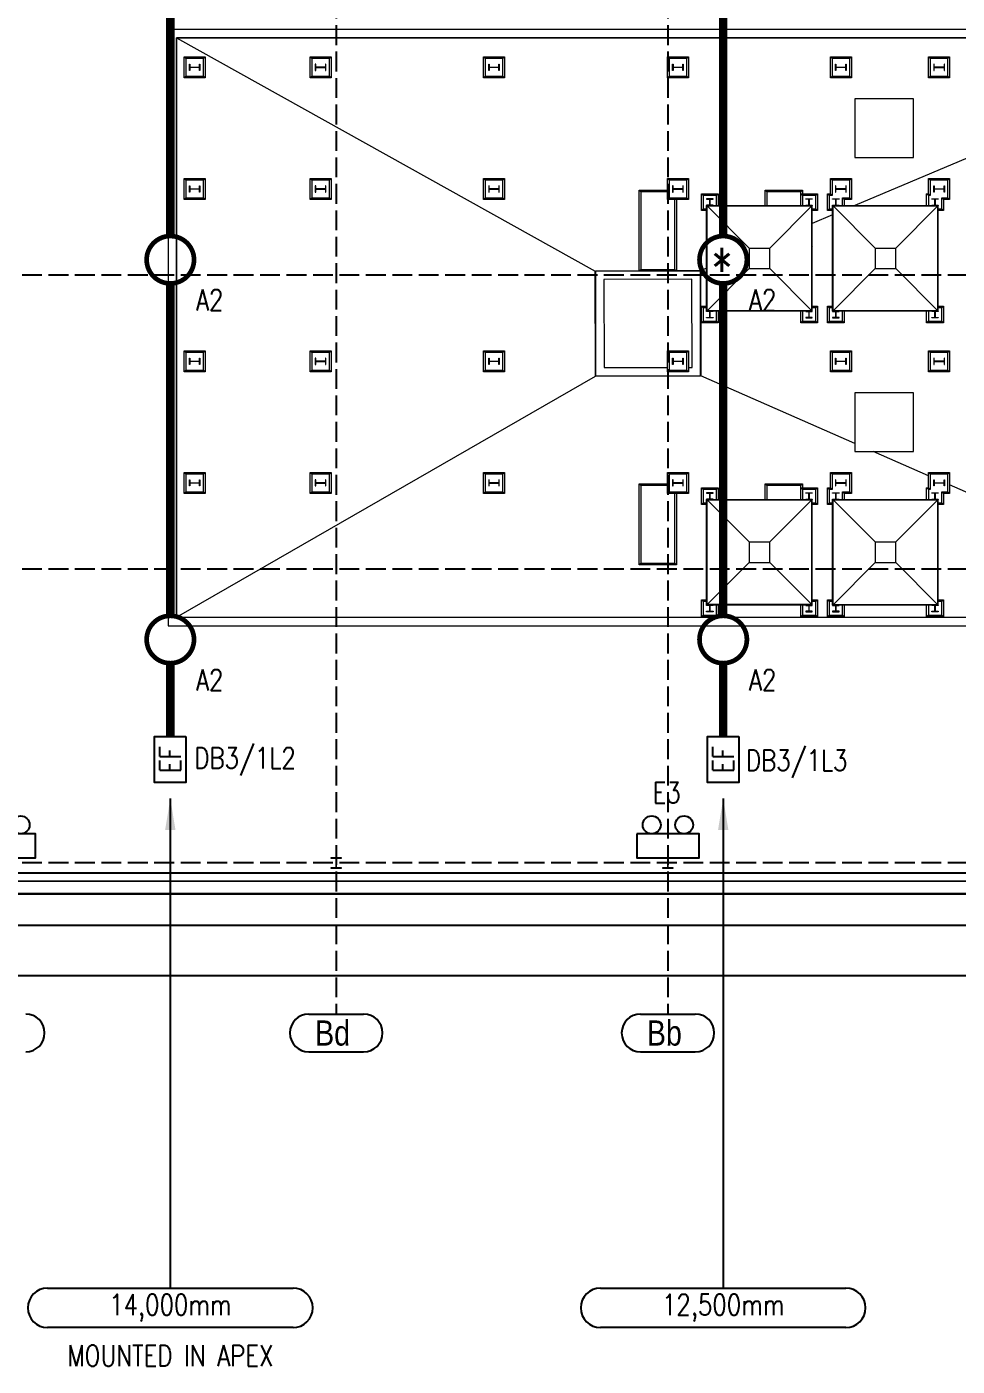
# Model space of a CAD drawing. Header units: millimetres. Extents: x 91119 to 433967, y 16708 to 144224.
# Drawn here: x 354484 to 376641, y 16708 to 48609 of the extents above; entities that cross this region are included whole.
import ezdxf
from ezdxf.enums import TextEntityAlignment as Align

# ---------------------------------------------------------------- set-up
doc = ezdxf.new("R2010")
doc.units = ezdxf.units.MM
doc.header["$LTSCALE"] = 100
for name, pattern in [('121217 IES and EMR$0$XKITLINE00', [0]), ('121217 IES and EMR$0$XKITLINE03', [6.299213, 4.724409, -1.574803]), ('DASHED', [19.05, 12.7, -6.35])]:
    doc.linetypes.add(name, pattern=pattern)
for name, color, linetype in [('121217 IES and EMR$0$grid', 8, 'Continuous'), ('121217 IES and EMR$0$layout', 8, 'Continuous'), ('121217 IES and EMR$0$Xref', 8, 'Continuous'), ('Lighting', 5, 'Continuous')]:
    doc.layers.add(name, color=color, linetype=linetype)
doc.styles.add('121217 IES and EMR$0$CENTURY_GOTHIC', font='GOTHIC.TTF')
doc.styles.add('ROMANS', font='romans.shx', dxfattribs={"width": 0.8, "height": 2.5})
doc.styles.get("Standard").update_dxf_attribs({"font": '', "width": 0.9, "height": 2.5})
doc.styles.get('Standard').set_extended_font_data('@Arial Unicode MS')
doc.dimstyles.new('1-100', dxfattribs={"dimtxt": 250, "dimasz": 250, "dimexe": 10, "dimexo": 10, "dimgap": 10, "dimtad": 0, "dimtih": 1, "dimtoh": 1, "dimzin": 0, "dimdsep": 46, "dimtxsty": 'Standard', "dimcen": 0.09, "dimclrd": 256, "dimclre": 256, "dimclrt": 256, "dimadec": 0, "dimazin": 0, "dimtfac": 1, "dimtofl": 0, "dimtmove": 0, "dimatfit": 3, "dimfxl": 0, "dimtolj": 1, "dimtzin": 0, "dimarcsym": 0})

msp = doc.modelspace()

# ---------------------------------------------------------------- linework, layer by layer
for points in [[(354980, 18568), (360824, 18568)], [(368147, 18568), (373990, 18568)], [(360824, 17628), (354980, 17628)], [(373990, 17628), (368147, 17628)]]:
    msp.add_lwpolyline(points)
for centre, start, end in [((354980, 18098), 90, 270), ((360824, 18098), 270, 90), ((368147, 18098), 90, 270), ((373990, 18098), 270, 90)]:
    msp.add_arc(centre, 470, start, end)
at = {"layer": '121217 IES and EMR$0$grid', "linetype": '121217 IES and EMR$0$XKITLINE03'}
for p, q in [((361852, 138095), (361852, 25094)), ((369752, 138095), (369752, 25094)), ((432324, 42694), (255652, 42694)), ((432324, 35694), (255652, 35694)), ((432324, 28694), (255652, 28694))]:
    msp.add_line(p, q, dxfattribs=at)
at = {"layer": '121217 IES and EMR$0$grid', "linetype": '121217 IES and EMR$0$XKITLINE00'}
for p, q in [((361199, 25094), (362506, 25094)), ((369100, 25094), (370405, 25094)), ((361199, 24194), (362506, 24194)), ((369100, 24194), (370405, 24194))]:
    msp.add_line(p, q, dxfattribs=at)
for centre, start, end in [((354458, 24644), 270, 90), ((361199, 24644), 90, 270), ((362506, 24644), 270, 90), ((369100, 24644), 90, 270), ((370405, 24644), 270, 90)]:
    msp.add_arc(centre, 450, start, end, dxfattribs=at)
at = {"layer": '121217 IES and EMR$0$layout', "transparency": 33554687}
for p, q in [((339801, 28457), (384841, 28457)), ((428020, 27956), (258196, 27956)), ((339801, 27956), (384841, 27956)), ((428770, 27206), (257446, 27206)), ((384658, 27206), (339942, 27206)), ((429970, 26006), (256246, 26006))]:
    msp.add_line(p, q, dxfattribs=at)
at = {"layer": '121217 IES and EMR$0$layout', "linetype": 'Continuous', "lineweight": 5, "transparency": 33554687}
msp.add_line((339801, 28272), (384841, 28272), dxfattribs=at)
at = {"layer": '121217 IES and EMR$0$layout'}
msp.add_line((428020, 27956), (258197, 27956), dxfattribs=at)
at = {"layer": '121217 IES and EMR$0$Xref', "linetype": 'Continuous', "lineweight": 20}
for p, q in [((357852, 48544), (357852, 34344)), ((383652, 48544), (357852, 48544)), ((383652, 48344), (358052, 48344)), ((358052, 48344), (358052, 34544)), ((358053, 48344), (368023, 42792)), ((358053, 48344), (383652, 48344)), ((358053, 34544), (358053, 48344)), ((358231, 47392), (358231, 47892)), ((358231, 47892), (358731, 47892)), ((358271, 47852), (358231, 47892)), ((358691, 47852), (358271, 47852)), ((358271, 47852), (358271, 47432)), ((358691, 47852), (358731, 47892)), ((358691, 47432), (358691, 47852)), ((358731, 47892), (358731, 47392)), ((361231, 47892), (361731, 47892)), ((361231, 47392), (361231, 47892)), ((361231, 47892), (361271, 47852)), ((361271, 47852), (361271, 47432)), ((361691, 47852), (361271, 47852)), ((361691, 47852), (361731, 47892)), ((361691, 47432), (361691, 47852)), ((361731, 47892), (361731, 47392)), ((365361, 47892), (365861, 47892)), ((365361, 47392), (365361, 47892)), ((365361, 47892), (365401, 47852)), ((365401, 47852), (365401, 47432)), ((365821, 47852), (365401, 47852)), ((365821, 47852), (365861, 47892)), ((365821, 47432), (365821, 47852)), ((365861, 47892), (365861, 47392)), ((369741, 47892), (370241, 47892)), ((369741, 47392), (369741, 47892)), ((369741, 47892), (369781, 47852)), ((369781, 47852), (369781, 47432)), ((370201, 47852), (369781, 47852)), ((370201, 47852), (370241, 47892)), ((370201, 47432), (370201, 47852)), ((370241, 47892), (370241, 47392)), ((373621, 47392), (373621, 47892)), ((373621, 47892), (374121, 47892)), ((373661, 47852), (373621, 47892)), ((374081, 47852), (373661, 47852)), ((373661, 47852), (373661, 47432)), ((374081, 47852), (374121, 47892)), ((374081, 47432), (374081, 47852)), ((374121, 47892), (374121, 47392)), ((375960, 47892), (376460, 47892)), ((375960, 47392), (375960, 47892)), ((375960, 47892), (376000, 47852)), ((376000, 47852), (376000, 47432)), ((376420, 47852), (376000, 47852)), ((376420, 47852), (376460, 47892)), ((376420, 47432), (376420, 47852)), ((376460, 47892), (376460, 47392)), ((358355, 47715), (358364, 47715)), ((358355, 47569), (358355, 47715)), ((358364, 47569), (358355, 47569)), ((358364, 47715), (358364, 47652)), ((358364, 47631), (358364, 47569)), ((358372, 47645), (358591, 47645)), ((358591, 47639), (358372, 47639)), ((358598, 47715), (358607, 47715)), ((358598, 47652), (358598, 47715)), ((358598, 47569), (358598, 47631)), ((358607, 47569), (358598, 47569)), ((358607, 47715), (358607, 47569)), ((361355, 47715), (361355, 47569)), ((361364, 47715), (361355, 47715)), ((361355, 47569), (361364, 47569)), ((361364, 47652), (361364, 47715)), ((361364, 47569), (361364, 47631)), ((361591, 47645), (361372, 47645)), ((361372, 47639), (361591, 47639)), ((361598, 47715), (361598, 47652)), ((361607, 47715), (361598, 47715)), ((361598, 47631), (361598, 47569)), ((361598, 47569), (361607, 47569)), ((361607, 47569), (361607, 47715)), ((365485, 47715), (365494, 47715)), ((365485, 47569), (365485, 47715)), ((365494, 47569), (365485, 47569)), ((365494, 47715), (365494, 47652)), ((365494, 47631), (365494, 47569)), ((365502, 47645), (365721, 47645)), ((365721, 47639), (365502, 47639)), ((365728, 47715), (365737, 47715)), ((365728, 47652), (365728, 47715)), ((365728, 47569), (365728, 47631)), ((365737, 47569), (365728, 47569)), ((365737, 47715), (365737, 47569)), ((369865, 47715), (369874, 47715)), ((369865, 47569), (369865, 47715)), ((369874, 47569), (369865, 47569)), ((369874, 47715), (369874, 47652)), ((369874, 47631), (369874, 47569)), ((369882, 47645), (370101, 47645)), ((370101, 47639), (369882, 47639)), ((370108, 47715), (370117, 47715)), ((370108, 47652), (370108, 47715)), ((370108, 47569), (370108, 47631)), ((370117, 47569), (370108, 47569)), ((370117, 47715), (370117, 47569)), ((373745, 47715), (373754, 47715)), ((373745, 47569), (373745, 47715)), ((373754, 47569), (373745, 47569)), ((373754, 47715), (373754, 47652)), ((373754, 47631), (373754, 47569)), ((373762, 47645), (373981, 47645)), ((373981, 47639), (373762, 47639)), ((373988, 47715), (373997, 47715)), ((373988, 47652), (373988, 47715)), ((373988, 47569), (373988, 47631)), ((373997, 47569), (373988, 47569)), ((373997, 47715), (373997, 47569)), ((376084, 47715), (376084, 47569)), ((376093, 47715), (376084, 47715)), ((376084, 47569), (376093, 47569)), ((376093, 47652), (376093, 47715)), ((376093, 47569), (376093, 47631)), ((376320, 47645), (376101, 47645)), ((376101, 47639), (376320, 47639)), ((376327, 47715), (376327, 47652)), ((376336, 47715), (376327, 47715)), ((376327, 47631), (376327, 47569)), ((376327, 47569), (376336, 47569)), ((376336, 47569), (376336, 47715)), ((358231, 47392), (358271, 47432)), ((358731, 47392), (358231, 47392)), ((358271, 47432), (358691, 47432)), ((358731, 47392), (358691, 47432)), ((361231, 47392), (361271, 47432)), ((361731, 47392), (361231, 47392)), ((361271, 47432), (361691, 47432)), ((361691, 47432), (361731, 47392)), ((365361, 47392), (365401, 47432)), ((365861, 47392), (365361, 47392)), ((365401, 47432), (365821, 47432)), ((365821, 47432), (365861, 47392)), ((369741, 47392), (369781, 47432)), ((370241, 47392), (369741, 47392)), ((369781, 47432), (370201, 47432)), ((370201, 47432), (370241, 47392)), ((373621, 47392), (373661, 47432)), ((374121, 47392), (373621, 47392)), ((373661, 47432), (374081, 47432)), ((374121, 47392), (374081, 47432)), ((381400, 47392), (374205, 44352)), ((375960, 47392), (376000, 47432)), ((376460, 47392), (375960, 47392)), ((376000, 47432), (376420, 47432)), ((376420, 47432), (376460, 47392)), ((374202, 46894), (374202, 45494)), ((375602, 46894), (374202, 46894)), ((375602, 45494), (375602, 46894)), ((374202, 45494), (375602, 45494)), ((358231, 44496), (358231, 44996)), ((358231, 44996), (358731, 44996)), ((358271, 44956), (358231, 44996)), ((358691, 44956), (358731, 44996)), ((358731, 44996), (358731, 44496)), ((361231, 44996), (361731, 44996)), ((361231, 44496), (361231, 44996)), ((361231, 44996), (361271, 44956)), ((361691, 44956), (361731, 44996)), ((361731, 44996), (361731, 44496)), ((365361, 44996), (365861, 44996)), ((365361, 44496), (365361, 44996)), ((365361, 44996), (365401, 44956)), ((365821, 44956), (365861, 44996)), ((365861, 44996), (365861, 44496)), ((369741, 44996), (370241, 44996)), ((369741, 44496), (369741, 44996)), ((369741, 44996), (369781, 44956)), ((370201, 44956), (370241, 44996)), ((370241, 44996), (370241, 44496)), ((373621, 44631), (373621, 44996)), ((373621, 44996), (374121, 44996)), ((373661, 44956), (373621, 44996)), ((374121, 44996), (374081, 44956)), ((374121, 44996), (374121, 44496)), ((375960, 44631), (375960, 44996)), ((375960, 44996), (376460, 44996)), ((376000, 44956), (375960, 44996)), ((376460, 44996), (376420, 44956)), ((376460, 44996), (376460, 44496)), ((358691, 44956), (358271, 44956)), ((358271, 44956), (358271, 44536)), ((358355, 44819), (358364, 44819)), ((358355, 44673), (358355, 44819)), ((358364, 44673), (358355, 44673)), ((358364, 44819), (358364, 44756)), ((358364, 44735), (358364, 44673)), ((358372, 44749), (358591, 44749)), ((358591, 44743), (358372, 44743)), ((358598, 44819), (358607, 44819)), ((358598, 44756), (358598, 44819)), ((358598, 44673), (358598, 44735)), ((358607, 44673), (358598, 44673)), ((358607, 44819), (358607, 44673)), ((358691, 44536), (358691, 44956)), ((361271, 44956), (361271, 44536)), ((361691, 44956), (361271, 44956)), ((361355, 44819), (361355, 44673)), ((361364, 44819), (361355, 44819)), ((361355, 44673), (361364, 44673)), ((361364, 44756), (361364, 44819)), ((361364, 44673), (361364, 44735)), ((361591, 44749), (361372, 44749)), ((361372, 44743), (361591, 44743)), ((361598, 44819), (361598, 44756)), ((361607, 44819), (361598, 44819)), ((361598, 44735), (361598, 44673)), ((361598, 44673), (361607, 44673)), ((361607, 44673), (361607, 44819)), ((361691, 44536), (361691, 44956)), ((365401, 44956), (365401, 44536)), ((365821, 44956), (365401, 44956)), ((365494, 44819), (365485, 44819)), ((365485, 44819), (365485, 44673)), ((365485, 44673), (365494, 44673)), ((365494, 44756), (365494, 44819)), ((365494, 44673), (365494, 44735)), ((365721, 44749), (365502, 44749)), ((365502, 44743), (365721, 44743)), ((365728, 44819), (365728, 44756)), ((365737, 44819), (365728, 44819)), ((365728, 44735), (365728, 44673)), ((365728, 44673), (365737, 44673)), ((365737, 44673), (365737, 44819)), ((365821, 44536), (365821, 44956)), ((369067, 42791), (369067, 44720)), ((369067, 44720), (369741, 44720)), ((369107, 44680), (369067, 44720)), ((369741, 44680), (369107, 44680)), ((369107, 44680), (369107, 42831)), ((369781, 44956), (369781, 44536)), ((370201, 44956), (369781, 44956)), ((369865, 44819), (369865, 44673)), ((369874, 44819), (369865, 44819)), ((369865, 44673), (369874, 44673)), ((369874, 44756), (369874, 44819)), ((369874, 44673), (369874, 44735)), ((370101, 44749), (369882, 44749)), ((369882, 44743), (370101, 44743)), ((370108, 44819), (370108, 44756)), ((370117, 44819), (370108, 44819)), ((370108, 44735), (370108, 44673)), ((370108, 44673), (370117, 44673)), ((370117, 44673), (370117, 44819)), ((370201, 44536), (370201, 44956)), ((372067, 44352), (372067, 44720)), ((372067, 44720), (372958, 44720)), ((372067, 44720), (372107, 44680)), ((372918, 44680), (372107, 44680)), ((372107, 44680), (372107, 44352)), ((372958, 44720), (372918, 44680)), ((372918, 44631), (372918, 44680)), ((372958, 44720), (372958, 44631)), ((374081, 44956), (373661, 44956)), ((373661, 44956), (373661, 44591)), ((373745, 44819), (373745, 44673)), ((373754, 44819), (373745, 44819)), ((373745, 44673), (373754, 44673)), ((373754, 44756), (373754, 44819)), ((373754, 44673), (373754, 44735)), ((373981, 44749), (373762, 44749)), ((373762, 44743), (373981, 44743)), ((373988, 44819), (373988, 44756)), ((373997, 44819), (373988, 44819)), ((373988, 44735), (373988, 44673)), ((373988, 44673), (373997, 44673)), ((373997, 44673), (373997, 44819)), ((374081, 44536), (374081, 44956)), ((376420, 44956), (376000, 44956)), ((376000, 44956), (376000, 44591)), ((376084, 44819), (376093, 44819)), ((376084, 44673), (376084, 44819)), ((376093, 44673), (376084, 44673)), ((376093, 44819), (376093, 44756)), ((376093, 44735), (376093, 44673)), ((376101, 44749), (376320, 44749)), ((376320, 44743), (376101, 44743)), ((376327, 44819), (376336, 44819)), ((376327, 44756), (376327, 44819)), ((376327, 44673), (376327, 44735)), ((376336, 44673), (376327, 44673)), ((376336, 44819), (376336, 44673)), ((376420, 44536), (376420, 44956)), ((358231, 44496), (358271, 44536)), ((358731, 44496), (358231, 44496)), ((358271, 44536), (358691, 44536)), ((358731, 44496), (358691, 44536)), ((361231, 44496), (361271, 44536)), ((361731, 44496), (361231, 44496)), ((361271, 44536), (361691, 44536)), ((361691, 44536), (361731, 44496)), ((365361, 44496), (365401, 44536)), ((365861, 44496), (365361, 44496)), ((365401, 44536), (365821, 44536)), ((365821, 44536), (365861, 44496)), ((369741, 44496), (369781, 44536)), ((370241, 44496), (369741, 44496)), ((369781, 44536), (370201, 44536)), ((369918, 42831), (369918, 44496)), ((369958, 44496), (369958, 42791)), ((370201, 44536), (370241, 44496)), ((370551, 44231), (370551, 44631)), ((370551, 44631), (370951, 44631)), ((370551, 44631), (370591, 44591)), ((370911, 44591), (370591, 44591)), ((370591, 44591), (370591, 44271)), ((370674, 44509), (370674, 44500)), ((370827, 44509), (370674, 44509)), ((370674, 44500), (370740, 44500)), ((370674, 44361), (370674, 44352)), ((370740, 44361), (370674, 44361)), ((370674, 41836), (370674, 44352)), ((370674, 44352), (373190, 44352)), ((370674, 44352), (370827, 44352)), ((370748, 44492), (370748, 44369)), ((370754, 44369), (370754, 44492)), ((370762, 44500), (370827, 44500)), ((370827, 44361), (370762, 44361)), ((370827, 44500), (370827, 44509)), ((370827, 44352), (370827, 44361)), ((370951, 44631), (370911, 44591)), ((370911, 44352), (370911, 44591)), ((370951, 44631), (370951, 44352)), ((372914, 44352), (372914, 44631)), ((372914, 44631), (373314, 44631)), ((372954, 44591), (372914, 44631)), ((373274, 44591), (372954, 44591)), ((372954, 44591), (372954, 44352)), ((373038, 44509), (373190, 44509)), ((373038, 44500), (373038, 44509)), ((373103, 44500), (373038, 44500)), ((373038, 44361), (373103, 44361)), ((373038, 44352), (373038, 44361)), ((373190, 44352), (373038, 44352)), ((373111, 44369), (373111, 44492)), ((373117, 44492), (373117, 44369)), ((373190, 44500), (373125, 44500)), ((373125, 44361), (373190, 44361)), ((373190, 44509), (373190, 44500)), ((373190, 44361), (373190, 44352)), ((373190, 41836), (373190, 44352)), ((373274, 44591), (373314, 44631)), ((373274, 44271), (373274, 44591)), ((373314, 44631), (373314, 44231)), ((373551, 44231), (373551, 44631)), ((373551, 44631), (373621, 44631)), ((373591, 44591), (373551, 44631)), ((373661, 44591), (373591, 44591)), ((373591, 44591), (373591, 44271)), ((373661, 44591), (373621, 44631)), ((373674, 44509), (373827, 44509)), ((373674, 44500), (373674, 44509)), ((373740, 44500), (373674, 44500)), ((373674, 44361), (373740, 44361)), ((373674, 44352), (373674, 44361)), ((373674, 41836), (373674, 44352)), ((373674, 44352), (376190, 44352)), ((373827, 44352), (373674, 44352)), ((373682, 41844), (373682, 44344)), ((373682, 44344), (376182, 44344)), ((373748, 44369), (373748, 44492)), ((373754, 44492), (373754, 44369)), ((373827, 44500), (373762, 44500)), ((373762, 44361), (373827, 44361)), ((373827, 44509), (373827, 44500)), ((373827, 44361), (373827, 44352)), ((373911, 44352), (373911, 44536)), ((373911, 44536), (374081, 44536)), ((373951, 44496), (373911, 44536)), ((374121, 44496), (373951, 44496)), ((373951, 44496), (373951, 44352)), ((374121, 44496), (374081, 44536)), ((375914, 44352), (375914, 44631)), ((375914, 44631), (375960, 44631)), ((375954, 44591), (375914, 44631)), ((376000, 44591), (375954, 44591)), ((375954, 44591), (375954, 44352)), ((376000, 44591), (375960, 44631)), ((376038, 44509), (376190, 44509)), ((376038, 44500), (376038, 44509)), ((376103, 44500), (376038, 44500)), ((376038, 44361), (376103, 44361)), ((376038, 44352), (376038, 44361)), ((376190, 44352), (376038, 44352)), ((376111, 44369), (376111, 44492)), ((376117, 44492), (376117, 44369)), ((376190, 44500), (376125, 44500)), ((376125, 44361), (376190, 44361)), ((376182, 41844), (376182, 44344)), ((376190, 44509), (376190, 44500)), ((376190, 44361), (376190, 44352)), ((376190, 41836), (376190, 44352)), ((376274, 44271), (376274, 44536)), ((376274, 44536), (376420, 44536)), ((376314, 44496), (376274, 44536)), ((376460, 44496), (376314, 44496)), ((376314, 44496), (376314, 44231)), ((376460, 44496), (376420, 44536)), ((370591, 44271), (370551, 44231)), ((370674, 44231), (370551, 44231)), ((370591, 44271), (370674, 44271)), ((370684, 44342), (371687, 43340)), ((370684, 41846), (370684, 44342)), ((370684, 44342), (373180, 44342)), ((372178, 43340), (373180, 44342)), ((373180, 41846), (373180, 44342)), ((373190, 44271), (373274, 44271)), ((373314, 44231), (373190, 44231)), ((373674, 44128), (373190, 43923)), ((373314, 44231), (373274, 44271)), ((373591, 44271), (373551, 44231)), ((373674, 44231), (373551, 44231)), ((373591, 44271), (373674, 44271)), ((373684, 44342), (374687, 43340)), ((373684, 41845), (373684, 44342)), ((373684, 44342), (376181, 44342)), ((375178, 43340), (376181, 44342)), ((376181, 44342), (376181, 41845)), ((376190, 44271), (376274, 44271)), ((376314, 44231), (376190, 44231)), ((376314, 44231), (376274, 44271)), ((371687, 43340), (371687, 42848)), ((371687, 43340), (372178, 43340)), ((372178, 42848), (372178, 43340)), ((374687, 43340), (374687, 42848)), ((374687, 43340), (375178, 43340)), ((375178, 42848), (375178, 43340)), ((368023, 42792), (369067, 42794)), ((368029, 40290), (368023, 42792)), ((369067, 42793), (368025, 42791)), ((368025, 42791), (368030, 40291)), ((369107, 42831), (369067, 42791)), ((369958, 42791), (369067, 42791)), ((369107, 42831), (369918, 42831)), ((369918, 42831), (369958, 42791)), ((369958, 42796), (370527, 42798)), ((370525, 42797), (369958, 42795)), ((370530, 40297), (370525, 42797)), ((370674, 42860), (370527, 42798)), ((370527, 42798), (370533, 40296)), ((370684, 41846), (371687, 42848)), ((371687, 42848), (372178, 42848)), ((372178, 42848), (373180, 41846)), ((373684, 41845), (374687, 42848)), ((374687, 42848), (375178, 42848)), ((375178, 42848), (376181, 41845)), ((370325, 42596), (368225, 42591)), ((368225, 42591), (368230, 40491)), ((370330, 40496), (370325, 42596)), ((370551, 41957), (370674, 41957)), ((370551, 41557), (370551, 41957)), ((370551, 41957), (370591, 41917)), ((370591, 41917), (370591, 41597)), ((370674, 41917), (370591, 41917)), ((370674, 41836), (370827, 41836)), ((370674, 41826), (370674, 41836)), ((373190, 41836), (370674, 41836)), ((370740, 41826), (370674, 41826)), ((373180, 41846), (370684, 41846)), ((370748, 41695), (370748, 41819)), ((370754, 41819), (370754, 41695)), ((370827, 41826), (370762, 41826)), ((370827, 41836), (370827, 41826)), ((370911, 41597), (370911, 41836)), ((370951, 41836), (370951, 41557)), ((372914, 41557), (372914, 41836)), ((372954, 41836), (372954, 41597)), ((373038, 41836), (373038, 41826)), ((373190, 41836), (373038, 41836)), ((373038, 41826), (373103, 41826)), ((373111, 41819), (373111, 41695)), ((373117, 41695), (373117, 41819)), ((373125, 41826), (373190, 41826)), ((373190, 41957), (373314, 41957)), ((373274, 41917), (373190, 41917)), ((373190, 41826), (373190, 41836)), ((373314, 41957), (373274, 41917)), ((373274, 41597), (373274, 41917)), ((373314, 41957), (373314, 41557)), ((373551, 41957), (373674, 41957)), ((373551, 41557), (373551, 41957)), ((373551, 41957), (373591, 41917)), ((373591, 41917), (373591, 41597)), ((373674, 41917), (373591, 41917)), ((373674, 41836), (373674, 41826)), ((373827, 41836), (373674, 41836)), ((376190, 41836), (373674, 41836)), ((373674, 41826), (373740, 41826)), ((376182, 41844), (373682, 41844)), ((376181, 41845), (373684, 41845)), ((373748, 41819), (373748, 41695)), ((373754, 41695), (373754, 41819)), ((373762, 41826), (373827, 41826)), ((373827, 41826), (373827, 41836)), ((373911, 41597), (373911, 41836)), ((373951, 41836), (373951, 41557)), ((375914, 41557), (375914, 41836)), ((375954, 41836), (375954, 41597)), ((376038, 41836), (376190, 41836)), ((376038, 41826), (376038, 41836)), ((376103, 41826), (376038, 41826)), ((376111, 41695), (376111, 41819)), ((376117, 41819), (376117, 41695)), ((376190, 41826), (376125, 41826)), ((376190, 41957), (376314, 41957)), ((376274, 41917), (376190, 41917)), ((376190, 41836), (376190, 41826)), ((376314, 41957), (376274, 41917)), ((376274, 41597), (376274, 41917)), ((376314, 41957), (376314, 41557)), ((370551, 41557), (370591, 41597)), ((370951, 41557), (370551, 41557)), ((370591, 41597), (370911, 41597)), ((370674, 41687), (370740, 41687)), ((370674, 41678), (370674, 41687)), ((370827, 41678), (370674, 41678)), ((370762, 41687), (370827, 41687)), ((370827, 41687), (370827, 41678)), ((370911, 41597), (370951, 41557)), ((372954, 41597), (372914, 41557)), ((373314, 41557), (372914, 41557)), ((372954, 41597), (373274, 41597)), ((373038, 41687), (373038, 41678)), ((373103, 41687), (373038, 41687)), ((373038, 41678), (373190, 41678)), ((373190, 41687), (373125, 41687)), ((373190, 41678), (373190, 41687)), ((373274, 41597), (373314, 41557)), ((373551, 41557), (373591, 41597)), ((373951, 41557), (373551, 41557)), ((373591, 41597), (373911, 41597)), ((373674, 41687), (373674, 41678)), ((373740, 41687), (373674, 41687)), ((373674, 41678), (373827, 41678)), ((373827, 41687), (373762, 41687)), ((373827, 41678), (373827, 41687)), ((373911, 41597), (373951, 41557)), ((375954, 41597), (375914, 41557)), ((376314, 41557), (375914, 41557)), ((375954, 41597), (376274, 41597)), ((376038, 41687), (376103, 41687)), ((376038, 41678), (376038, 41687)), ((376190, 41678), (376038, 41678)), ((376125, 41687), (376190, 41687)), ((376190, 41687), (376190, 41678)), ((376274, 41597), (376314, 41557)), ((358231, 40392), (358231, 40892)), ((358231, 40892), (358731, 40892)), ((358271, 40852), (358231, 40892)), ((358691, 40852), (358271, 40852)), ((358271, 40852), (358271, 40432)), ((358691, 40852), (358731, 40892)), ((358691, 40432), (358691, 40852)), ((358731, 40892), (358731, 40392)), ((361231, 40892), (361731, 40892)), ((361231, 40392), (361231, 40892)), ((361231, 40892), (361271, 40852)), ((361271, 40852), (361271, 40432)), ((361691, 40852), (361271, 40852)), ((361691, 40852), (361731, 40892)), ((361691, 40432), (361691, 40852)), ((361731, 40892), (361731, 40392)), ((365361, 40892), (365861, 40892)), ((365361, 40392), (365361, 40892)), ((365361, 40892), (365401, 40852)), ((365401, 40852), (365401, 40432)), ((365821, 40852), (365401, 40852)), ((365821, 40852), (365861, 40892)), ((365821, 40432), (365821, 40852)), ((365861, 40892), (365861, 40392)), ((369741, 40892), (370241, 40892)), ((369741, 40392), (369741, 40892)), ((369741, 40892), (369781, 40852)), ((369781, 40852), (369781, 40432)), ((370201, 40852), (369781, 40852)), ((370201, 40852), (370241, 40892)), ((370201, 40432), (370201, 40852)), ((370241, 40892), (370241, 40392)), ((373621, 40392), (373621, 40892)), ((373621, 40892), (374121, 40892)), ((373661, 40852), (373621, 40892)), ((374081, 40852), (373661, 40852)), ((373661, 40852), (373661, 40432)), ((374081, 40852), (374121, 40892)), ((374081, 40432), (374081, 40852)), ((374121, 40892), (374121, 40392)), ((375960, 40892), (376460, 40892)), ((375960, 40392), (375960, 40892)), ((375960, 40892), (376000, 40852)), ((376000, 40852), (376000, 40432)), ((376420, 40852), (376000, 40852)), ((376420, 40852), (376460, 40892)), ((376420, 40432), (376420, 40852)), ((376460, 40892), (376460, 40392)), ((358355, 40715), (358364, 40715)), ((358355, 40569), (358355, 40715)), ((358364, 40569), (358355, 40569)), ((358364, 40715), (358364, 40652)), ((358364, 40631), (358364, 40569)), ((358372, 40645), (358591, 40645)), ((358591, 40639), (358372, 40639)), ((358598, 40715), (358607, 40715)), ((358598, 40652), (358598, 40715)), ((358598, 40569), (358598, 40631)), ((358607, 40569), (358598, 40569)), ((358607, 40715), (358607, 40569)), ((361355, 40715), (361355, 40569)), ((361364, 40715), (361355, 40715)), ((361355, 40569), (361364, 40569)), ((361364, 40652), (361364, 40715)), ((361364, 40569), (361364, 40631)), ((361591, 40645), (361372, 40645)), ((361372, 40639), (361591, 40639)), ((361598, 40715), (361598, 40652)), ((361607, 40715), (361598, 40715)), ((361598, 40631), (361598, 40569)), ((361598, 40569), (361607, 40569)), ((361607, 40569), (361607, 40715)), ((365485, 40715), (365494, 40715)), ((365485, 40569), (365485, 40715)), ((365494, 40569), (365485, 40569)), ((365494, 40715), (365494, 40652)), ((365494, 40631), (365494, 40569)), ((365502, 40645), (365721, 40645)), ((365721, 40639), (365502, 40639)), ((365728, 40715), (365737, 40715)), ((365728, 40652), (365728, 40715)), ((365728, 40569), (365728, 40631)), ((365737, 40569), (365728, 40569)), ((365737, 40715), (365737, 40569)), ((369865, 40715), (369874, 40715)), ((369865, 40569), (369865, 40715)), ((369874, 40569), (369865, 40569)), ((369874, 40715), (369874, 40652)), ((369874, 40631), (369874, 40569)), ((369882, 40645), (370101, 40645)), ((370101, 40639), (369882, 40639)), ((370108, 40715), (370117, 40715)), ((370108, 40652), (370108, 40715)), ((370108, 40569), (370108, 40631)), ((370117, 40569), (370108, 40569)), ((370117, 40715), (370117, 40569)), ((373745, 40715), (373754, 40715)), ((373745, 40569), (373745, 40715)), ((373754, 40569), (373745, 40569)), ((373754, 40715), (373754, 40652)), ((373754, 40631), (373754, 40569)), ((373762, 40645), (373981, 40645)), ((373981, 40639), (373762, 40639)), ((373988, 40715), (373997, 40715)), ((373988, 40652), (373988, 40715)), ((373988, 40569), (373988, 40631)), ((373997, 40569), (373988, 40569)), ((373997, 40715), (373997, 40569)), ((376084, 40715), (376084, 40569)), ((376093, 40715), (376084, 40715)), ((376084, 40569), (376093, 40569)), ((376093, 40652), (376093, 40715)), ((376093, 40569), (376093, 40631)), ((376320, 40645), (376101, 40645)), ((376101, 40639), (376320, 40639)), ((376327, 40715), (376327, 40652)), ((376336, 40715), (376327, 40715)), ((376327, 40631), (376327, 40569)), ((376327, 40569), (376336, 40569)), ((376336, 40569), (376336, 40715)), ((358053, 34544), (368029, 40290)), ((358231, 40392), (358271, 40432)), ((358731, 40392), (358231, 40392)), ((358271, 40432), (358691, 40432)), ((358731, 40392), (358691, 40432)), ((361231, 40392), (361271, 40432)), ((361731, 40392), (361231, 40392)), ((361271, 40432), (361691, 40432)), ((361691, 40432), (361731, 40392)), ((365361, 40392), (365401, 40432)), ((365861, 40392), (365361, 40392)), ((365401, 40432), (365821, 40432)), ((365821, 40432), (365861, 40392)), ((370533, 40296), (368029, 40290)), ((368030, 40291), (370530, 40297)), ((368230, 40491), (369741, 40495)), ((369741, 40392), (369781, 40432)), ((370241, 40392), (369741, 40392)), ((369781, 40432), (370201, 40432)), ((370201, 40432), (370241, 40392)), ((370241, 40496), (370330, 40496)), ((374202, 38687), (370533, 40296)), ((373621, 40392), (373661, 40432)), ((374121, 40392), (373621, 40392)), ((373661, 40432), (374081, 40432)), ((374121, 40392), (374081, 40432)), ((375960, 40392), (376000, 40432)), ((376460, 40392), (375960, 40392)), ((376000, 40432), (376420, 40432)), ((376420, 40432), (376460, 40392)), ((374202, 39894), (374202, 38687)), ((375602, 39894), (374202, 39894)), ((375602, 38494), (375602, 39894)), ((374202, 38687), (374202, 38494)), ((374202, 38494), (374643, 38494)), ((375960, 37916), (374643, 38494)), ((374643, 38494), (375602, 38494)), ((358231, 37496), (358231, 37996)), ((358231, 37996), (358731, 37996)), ((358271, 37956), (358231, 37996)), ((358691, 37956), (358731, 37996)), ((358731, 37996), (358731, 37496)), ((361231, 37996), (361731, 37996)), ((361231, 37496), (361231, 37996)), ((361231, 37996), (361271, 37956)), ((361691, 37956), (361731, 37996)), ((361731, 37996), (361731, 37496)), ((365361, 37996), (365861, 37996)), ((365361, 37496), (365361, 37996)), ((365361, 37996), (365401, 37956)), ((365821, 37956), (365861, 37996)), ((365861, 37996), (365861, 37496)), ((369741, 37996), (370241, 37996)), ((369741, 37496), (369741, 37996)), ((369741, 37996), (369781, 37956)), ((370201, 37956), (370241, 37996)), ((370241, 37996), (370241, 37496)), ((373621, 37631), (373621, 37996)), ((373621, 37996), (374121, 37996)), ((373661, 37956), (373621, 37996)), ((374121, 37996), (374081, 37956)), ((374121, 37996), (374121, 37496)), ((375960, 37631), (375960, 37996)), ((375960, 37996), (376460, 37996)), ((376000, 37956), (375960, 37996)), ((376460, 37996), (376420, 37956)), ((376460, 37996), (376460, 37496)), ((358691, 37956), (358271, 37956)), ((358271, 37956), (358271, 37536)), ((358355, 37819), (358364, 37819)), ((358355, 37673), (358355, 37819)), ((358364, 37673), (358355, 37673)), ((358364, 37819), (358364, 37756)), ((358364, 37735), (358364, 37673)), ((358372, 37749), (358591, 37749)), ((358591, 37743), (358372, 37743)), ((358598, 37819), (358607, 37819)), ((358598, 37756), (358598, 37819)), ((358598, 37673), (358598, 37735)), ((358607, 37673), (358598, 37673)), ((358607, 37819), (358607, 37673)), ((358691, 37536), (358691, 37956)), ((361271, 37956), (361271, 37536)), ((361691, 37956), (361271, 37956)), ((361355, 37819), (361355, 37673)), ((361364, 37819), (361355, 37819)), ((361355, 37673), (361364, 37673)), ((361364, 37756), (361364, 37819)), ((361364, 37673), (361364, 37735)), ((361591, 37749), (361372, 37749)), ((361372, 37743), (361591, 37743)), ((361598, 37819), (361598, 37756)), ((361607, 37819), (361598, 37819)), ((361598, 37735), (361598, 37673)), ((361598, 37673), (361607, 37673)), ((361607, 37673), (361607, 37819)), ((361691, 37536), (361691, 37956)), ((365401, 37956), (365401, 37536)), ((365821, 37956), (365401, 37956)), ((365494, 37819), (365485, 37819)), ((365485, 37819), (365485, 37673)), ((365485, 37673), (365494, 37673)), ((365494, 37756), (365494, 37819)), ((365494, 37673), (365494, 37735)), ((365721, 37749), (365502, 37749)), ((365502, 37743), (365721, 37743)), ((365728, 37819), (365728, 37756)), ((365737, 37819), (365728, 37819)), ((365728, 37735), (365728, 37673)), ((365728, 37673), (365737, 37673)), ((365737, 37673), (365737, 37819)), ((365821, 37536), (365821, 37956)), ((369067, 35791), (369067, 37720)), ((369067, 37720), (369741, 37720)), ((369107, 37680), (369067, 37720)), ((369741, 37680), (369107, 37680)), ((369107, 37680), (369107, 35831)), ((369781, 37956), (369781, 37536)), ((370201, 37956), (369781, 37956)), ((369865, 37819), (369865, 37673)), ((369874, 37819), (369865, 37819)), ((369865, 37673), (369874, 37673)), ((369874, 37756), (369874, 37819)), ((369874, 37673), (369874, 37735)), ((370101, 37749), (369882, 37749)), ((369882, 37743), (370101, 37743)), ((370108, 37819), (370108, 37756)), ((370117, 37819), (370108, 37819)), ((370108, 37735), (370108, 37673)), ((370108, 37673), (370117, 37673)), ((370117, 37673), (370117, 37819)), ((370201, 37536), (370201, 37956)), ((372067, 37352), (372067, 37720)), ((372067, 37720), (372958, 37720)), ((372107, 37680), (372067, 37720)), ((372107, 37680), (372107, 37352)), ((372918, 37680), (372107, 37680)), ((372918, 37680), (372958, 37720)), ((372918, 37631), (372918, 37680)), ((372958, 37720), (372958, 37631)), ((374081, 37956), (373661, 37956)), ((373661, 37956), (373661, 37591)), ((373745, 37819), (373745, 37673)), ((373754, 37819), (373745, 37819)), ((373745, 37673), (373754, 37673)), ((373754, 37756), (373754, 37819)), ((373754, 37673), (373754, 37735)), ((373981, 37749), (373762, 37749)), ((373762, 37743), (373981, 37743)), ((373988, 37819), (373988, 37756)), ((373997, 37819), (373988, 37819)), ((373988, 37735), (373988, 37673)), ((373988, 37673), (373997, 37673)), ((373997, 37673), (373997, 37819)), ((374081, 37536), (374081, 37956)), ((376420, 37956), (376000, 37956)), ((376000, 37956), (376000, 37591)), ((376084, 37819), (376093, 37819)), ((376084, 37673), (376084, 37819)), ((376093, 37673), (376084, 37673)), ((376093, 37819), (376093, 37756)), ((376093, 37735), (376093, 37673)), ((376101, 37749), (376320, 37749)), ((376320, 37743), (376101, 37743)), ((376327, 37819), (376336, 37819)), ((376327, 37756), (376327, 37819)), ((376327, 37673), (376327, 37735)), ((376336, 37673), (376327, 37673)), ((376336, 37819), (376336, 37673)), ((376420, 37536), (376420, 37956)), ((383652, 34544), (376460, 37697)), ((358231, 37496), (358271, 37536)), ((358731, 37496), (358231, 37496)), ((358271, 37536), (358691, 37536)), ((358731, 37496), (358691, 37536)), ((361231, 37496), (361271, 37536)), ((361731, 37496), (361231, 37496)), ((361271, 37536), (361691, 37536)), ((361691, 37536), (361731, 37496)), ((365361, 37496), (365401, 37536)), ((365861, 37496), (365361, 37496)), ((365401, 37536), (365821, 37536)), ((365821, 37536), (365861, 37496)), ((369741, 37496), (369781, 37536)), ((370241, 37496), (369741, 37496)), ((369781, 37536), (370201, 37536)), ((369918, 35831), (369918, 37496)), ((369958, 37496), (369958, 35791)), ((370201, 37536), (370241, 37496)), ((370551, 37231), (370551, 37631)), ((370551, 37631), (370951, 37631)), ((370551, 37631), (370591, 37591)), ((370911, 37591), (370591, 37591)), ((370591, 37591), (370591, 37271)), ((370674, 37509), (370674, 37500)), ((370827, 37509), (370674, 37509)), ((370674, 37500), (370740, 37500)), ((370674, 37361), (370674, 37352)), ((370740, 37361), (370674, 37361)), ((370674, 34836), (370674, 37352)), ((370674, 37352), (373190, 37352)), ((370674, 37352), (370827, 37352)), ((370684, 37342), (371687, 36340)), ((370684, 34846), (370684, 37342)), ((370684, 37342), (373180, 37342)), ((370748, 37492), (370748, 37369)), ((370754, 37369), (370754, 37492)), ((370762, 37500), (370827, 37500)), ((370827, 37361), (370762, 37361)), ((370827, 37500), (370827, 37509)), ((370827, 37352), (370827, 37361)), ((370951, 37631), (370911, 37591)), ((370911, 37352), (370911, 37591)), ((370951, 37631), (370951, 37352)), ((372178, 36340), (373180, 37342)), ((372914, 37352), (372914, 37631)), ((372914, 37631), (373314, 37631)), ((372954, 37591), (372914, 37631)), ((373274, 37591), (372954, 37591)), ((372954, 37591), (372954, 37352)), ((373038, 37509), (373190, 37509)), ((373038, 37500), (373038, 37509)), ((373103, 37500), (373038, 37500)), ((373038, 37361), (373103, 37361)), ((373038, 37352), (373038, 37361)), ((373190, 37352), (373038, 37352)), ((373111, 37369), (373111, 37492)), ((373117, 37492), (373117, 37369)), ((373190, 37500), (373125, 37500)), ((373125, 37361), (373190, 37361)), ((373180, 34846), (373180, 37342)), ((373190, 37509), (373190, 37500)), ((373190, 37361), (373190, 37352)), ((373190, 34836), (373190, 37352)), ((373274, 37591), (373314, 37631)), ((373274, 37271), (373274, 37591)), ((373314, 37631), (373314, 37231)), ((373551, 37231), (373551, 37631)), ((373551, 37631), (373621, 37631)), ((373591, 37591), (373551, 37631)), ((373661, 37591), (373591, 37591)), ((373591, 37591), (373591, 37271)), ((373661, 37591), (373621, 37631)), ((373674, 37509), (373827, 37509)), ((373674, 37500), (373674, 37509)), ((373740, 37500), (373674, 37500)), ((373674, 37361), (373740, 37361)), ((373674, 37352), (373674, 37361)), ((373674, 34836), (373674, 37352)), ((373674, 37352), (376190, 37352)), ((373827, 37352), (373674, 37352)), ((373682, 34844), (373682, 37344)), ((373682, 37344), (376182, 37344)), ((373684, 37342), (374687, 36340)), ((373684, 34845), (373684, 37342)), ((373684, 37342), (376181, 37342)), ((373748, 37369), (373748, 37492)), ((373754, 37492), (373754, 37369)), ((373827, 37500), (373762, 37500)), ((373762, 37361), (373827, 37361)), ((373827, 37509), (373827, 37500)), ((373827, 37361), (373827, 37352)), ((373911, 37352), (373911, 37536)), ((373911, 37536), (374081, 37536)), ((373951, 37496), (373911, 37536)), ((374121, 37496), (373951, 37496)), ((373951, 37496), (373951, 37352)), ((374121, 37496), (374081, 37536)), ((375178, 36340), (376181, 37342)), ((375914, 37352), (375914, 37631)), ((375914, 37631), (375960, 37631)), ((375954, 37591), (375914, 37631)), ((376000, 37591), (375954, 37591)), ((375954, 37591), (375954, 37352)), ((376000, 37591), (375960, 37631)), ((376038, 37509), (376190, 37509)), ((376038, 37500), (376038, 37509)), ((376103, 37500), (376038, 37500)), ((376038, 37361), (376103, 37361)), ((376038, 37352), (376038, 37361)), ((376190, 37352), (376038, 37352)), ((376111, 37369), (376111, 37492)), ((376117, 37492), (376117, 37369)), ((376190, 37500), (376125, 37500)), ((376125, 37361), (376190, 37361)), ((376181, 37342), (376181, 34845)), ((376182, 34844), (376182, 37344)), ((376190, 37509), (376190, 37500)), ((376190, 37361), (376190, 37352)), ((376190, 34836), (376190, 37352)), ((376274, 37271), (376274, 37536)), ((376274, 37536), (376420, 37536)), ((376314, 37496), (376274, 37536)), ((376460, 37496), (376314, 37496)), ((376314, 37496), (376314, 37231)), ((376460, 37496), (376420, 37536)), ((370591, 37271), (370551, 37231)), ((370674, 37231), (370551, 37231)), ((370591, 37271), (370674, 37271)), ((373190, 37271), (373274, 37271)), ((373314, 37231), (373190, 37231)), ((373314, 37231), (373274, 37271)), ((373591, 37271), (373551, 37231)), ((373674, 37231), (373551, 37231)), ((373591, 37271), (373674, 37271)), ((376190, 37271), (376274, 37271)), ((376314, 37231), (376190, 37231)), ((376314, 37231), (376274, 37271)), ((371687, 36340), (371687, 35848)), ((371687, 36340), (372178, 36340)), ((372178, 35848), (372178, 36340)), ((374687, 36340), (374687, 35848)), ((374687, 36340), (375178, 36340)), ((375178, 35848), (375178, 36340)), ((369107, 35831), (369067, 35791)), ((369958, 35791), (369067, 35791)), ((369107, 35831), (369918, 35831)), ((369918, 35831), (369958, 35791)), ((370684, 34846), (371687, 35848)), ((371687, 35848), (372178, 35848)), ((372178, 35848), (373180, 34846)), ((373684, 34845), (374687, 35848)), ((374687, 35848), (375178, 35848)), ((375178, 35848), (376181, 34845)), ((370551, 34957), (370674, 34957)), ((370551, 34557), (370551, 34957)), ((370551, 34957), (370591, 34917)), ((370591, 34917), (370591, 34597)), ((370674, 34917), (370591, 34917)), ((370674, 34836), (370827, 34836)), ((370674, 34826), (370674, 34836)), ((373190, 34836), (370674, 34836)), ((370740, 34826), (370674, 34826)), ((373180, 34846), (370684, 34846)), ((370748, 34695), (370748, 34819)), ((370754, 34819), (370754, 34695)), ((370827, 34826), (370762, 34826)), ((370827, 34836), (370827, 34826)), ((370911, 34597), (370911, 34836)), ((370951, 34836), (370951, 34557)), ((372914, 34557), (372914, 34836)), ((372954, 34836), (372954, 34597)), ((373038, 34836), (373038, 34826)), ((373190, 34836), (373038, 34836)), ((373038, 34826), (373103, 34826)), ((373111, 34819), (373111, 34695)), ((373117, 34695), (373117, 34819)), ((373125, 34826), (373190, 34826)), ((373190, 34957), (373314, 34957)), ((373274, 34917), (373190, 34917)), ((373190, 34826), (373190, 34836)), ((373314, 34957), (373274, 34917)), ((373274, 34597), (373274, 34917)), ((373314, 34957), (373314, 34557)), ((373551, 34957), (373674, 34957)), ((373551, 34557), (373551, 34957)), ((373551, 34957), (373591, 34917)), ((373591, 34917), (373591, 34597)), ((373674, 34917), (373591, 34917)), ((373674, 34836), (373674, 34826)), ((373827, 34836), (373674, 34836)), ((376190, 34836), (373674, 34836)), ((373674, 34826), (373740, 34826)), ((376182, 34844), (373682, 34844)), ((376181, 34845), (373684, 34845)), ((373748, 34819), (373748, 34695)), ((373754, 34695), (373754, 34819)), ((373762, 34826), (373827, 34826)), ((373827, 34826), (373827, 34836)), ((373911, 34597), (373911, 34836)), ((373951, 34836), (373951, 34557)), ((375914, 34557), (375914, 34836)), ((375954, 34836), (375954, 34597)), ((376038, 34836), (376190, 34836)), ((376038, 34826), (376038, 34836)), ((376103, 34826), (376038, 34826)), ((376111, 34695), (376111, 34819)), ((376117, 34819), (376117, 34695)), ((376190, 34826), (376125, 34826)), ((376190, 34957), (376314, 34957)), ((376274, 34917), (376190, 34917)), ((376190, 34836), (376190, 34826)), ((376314, 34957), (376274, 34917)), ((376274, 34597), (376274, 34917)), ((376314, 34957), (376314, 34557)), ((358052, 34544), (385552, 34544)), ((370551, 34557), (370591, 34597)), ((370951, 34557), (370551, 34557)), ((370591, 34597), (370911, 34597)), ((370674, 34687), (370740, 34687)), ((370674, 34678), (370674, 34687)), ((370827, 34678), (370674, 34678)), ((370762, 34687), (370827, 34687)), ((370827, 34687), (370827, 34678)), ((370911, 34597), (370951, 34557)), ((372954, 34597), (372914, 34557)), ((373314, 34557), (372914, 34557)), ((372954, 34597), (373274, 34597)), ((373038, 34687), (373038, 34678)), ((373103, 34687), (373038, 34687)), ((373038, 34678), (373190, 34678)), ((373190, 34687), (373125, 34687)), ((373190, 34678), (373190, 34687)), ((373274, 34597), (373314, 34557)), ((373551, 34557), (373591, 34597)), ((373951, 34557), (373551, 34557)), ((373591, 34597), (373911, 34597)), ((373674, 34687), (373674, 34678)), ((373740, 34687), (373674, 34687)), ((373674, 34678), (373827, 34678)), ((373827, 34687), (373762, 34687)), ((373827, 34678), (373827, 34687)), ((373911, 34597), (373951, 34557)), ((375954, 34597), (375914, 34557)), ((376314, 34557), (375914, 34557)), ((375954, 34597), (376274, 34597)), ((376038, 34687), (376103, 34687)), ((376038, 34678), (376038, 34687)), ((376190, 34678), (376038, 34678)), ((376125, 34687), (376190, 34687)), ((376190, 34687), (376190, 34678)), ((376274, 34597), (376314, 34557)), ((357852, 34344), (385752, 34344)), ((339942, 28454), (384812, 28454)), ((384812, 28254), (339942, 28254))]:
    msp.add_line(p, q, dxfattribs=at)
at = {"layer": '121217 IES and EMR$0$Xref', "linetype": 'Continuous', "lineweight": 0}
for p, q in [((376093, 47682), (376084, 47674)), ((371348, 44352), (371338, 44342)), ((372762, 44352), (372752, 44342)), ((374176, 44352), (374168, 44344)), ((375591, 44352), (375583, 44344)), ((373682, 43858), (373674, 43850)), ((370684, 43688), (370674, 43678)), ((376190, 43537), (376182, 43529)), ((373190, 43366), (373180, 43356)), ((373682, 42443), (373674, 42435)), ((370684, 42274), (370674, 42264)), ((376190, 42123), (376182, 42115)), ((371670, 41846), (371660, 41836)), ((373075, 41836), (373065, 41826)), ((373085, 41846), (373075, 41836)), ((373190, 41951), (373180, 41941)), ((374497, 41844), (374489, 41836)), ((375911, 41844), (375903, 41836)), ((373745, 37734), (373754, 37725)), ((371419, 37352), (371409, 37342)), ((374128, 37352), (374136, 37344)), ((375542, 37352), (375550, 37344)), ((376182, 36711), (376190, 36703)), ((370684, 36617), (370674, 36607)), ((373674, 36391), (373682, 36383)), ((373190, 36295), (373180, 36285)), ((376182, 35297), (376190, 35289)), ((371742, 34846), (371732, 34836)), ((373674, 34976), (373682, 34968)), ((373807, 34844), (373815, 34836)), ((373815, 34836), (373825, 34826)), ((375221, 34844), (375229, 34836))]:
    msp.add_line(p, q, dxfattribs=at)
at = {"layer": '121217 IES and EMR$0$Xref', "linetype": 'Continuous', "lineweight": 15}
for p, q in [((361723, 28819), (361723, 28807)), ((361981, 28819), (361723, 28819)), ((361723, 28807), (361834, 28807)), ((361846, 28794), (361846, 28594)), ((361858, 28594), (361858, 28794)), ((361871, 28807), (361981, 28807)), ((361981, 28807), (361981, 28819)), ((369623, 28819), (369623, 28807)), ((369881, 28819), (369623, 28819)), ((369623, 28807), (369734, 28807)), ((369746, 28794), (369746, 28594)), ((369758, 28594), (369758, 28794)), ((369771, 28807), (369881, 28807)), ((369881, 28807), (369881, 28819)), ((361723, 28581), (361723, 28569)), ((361834, 28581), (361723, 28581)), ((361723, 28569), (361981, 28569)), ((361981, 28581), (361871, 28581)), ((361981, 28569), (361981, 28581)), ((369623, 28581), (369623, 28569)), ((369734, 28581), (369623, 28581)), ((369623, 28569), (369881, 28569)), ((369881, 28581), (369771, 28581)), ((369881, 28569), (369881, 28581))]:
    msp.add_line(p, q, dxfattribs=at)
at = {"layer": '121217 IES and EMR$0$Xref', "linetype": 'Continuous', "lineweight": 20}
for centre, start, end in [((358372, 47652), 180, 270), ((358372, 47631), 90, 180), ((358591, 47652), 270, 0), ((358591, 47631), 0, 90), ((361372, 47652), 180, 270), ((361372, 47631), 90, 180), ((361591, 47652), 270, 0), ((361591, 47631), 0, 90), ((365502, 47652), 180, 270), ((365502, 47631), 90, 180), ((365721, 47652), 270, 0), ((365721, 47631), 0, 90), ((369882, 47652), 180, 270), ((369882, 47631), 90, 180), ((370101, 47652), 270, 0), ((370101, 47631), 0, 90), ((373762, 47652), 180, 270), ((373762, 47631), 90, 180), ((373981, 47652), 270, 0), ((373981, 47631), 0, 90), ((376101, 47652), 180, 270), ((376101, 47631), 90, 180), ((376320, 47652), 270, 0), ((376320, 47631), 0, 90), ((358372, 44756), 180, 270), ((358372, 44735), 90, 180), ((358591, 44756), 270, 0), ((358591, 44735), 0, 90), ((361372, 44756), 180, 270), ((361372, 44735), 90, 180), ((361591, 44756), 270, 0), ((361591, 44735), 0, 90), ((365502, 44756), 180, 270), ((365502, 44735), 90, 180), ((365721, 44756), 270, 0), ((365721, 44735), 0, 90), ((369882, 44756), 180, 270), ((369882, 44735), 90, 180), ((370101, 44756), 270, 0), ((370101, 44735), 0, 90), ((373762, 44756), 180, 270), ((373762, 44735), 90, 180), ((373981, 44756), 270, 0), ((373981, 44735), 0, 90), ((376101, 44756), 180, 270), ((376101, 44735), 90, 180), ((376320, 44756), 270, 0), ((376320, 44735), 0, 90), ((370740, 44492), 0, 90), ((370740, 44369), 270, 0), ((370762, 44492), 90, 180), ((370762, 44369), 180, 270), ((373103, 44492), 0, 90), ((373103, 44369), 270, 0), ((373125, 44492), 90, 180), ((373125, 44369), 180, 270), ((373740, 44492), 0, 90), ((373740, 44369), 270, 0), ((373762, 44492), 90, 180), ((373762, 44369), 180, 270), ((376103, 44492), 0, 90), ((376103, 44369), 270, 0), ((376125, 44492), 90, 180), ((376125, 44369), 180, 270), ((370740, 41819), 0, 90), ((370762, 41819), 90, 180), ((373103, 41819), 0, 90), ((373125, 41819), 90, 180), ((373740, 41819), 0, 90), ((373762, 41819), 90, 180), ((376103, 41819), 0, 90), ((376125, 41819), 90, 180), ((370740, 41695), 270, 0), ((370762, 41695), 180, 270), ((373103, 41695), 270, 0), ((373125, 41695), 180, 270), ((373740, 41695), 270, 0), ((373762, 41695), 180, 270), ((376103, 41695), 270, 0), ((376125, 41695), 180, 270), ((358372, 40652), 180, 270), ((358372, 40631), 90, 180), ((358591, 40652), 270, 0), ((358591, 40631), 0, 90), ((361372, 40652), 180, 270), ((361372, 40631), 90, 180), ((361591, 40652), 270, 0), ((361591, 40631), 0, 90), ((365502, 40652), 180, 270), ((365502, 40631), 90, 180), ((365721, 40652), 270, 0), ((365721, 40631), 0, 90), ((369882, 40652), 180, 270), ((369882, 40631), 90, 180), ((370101, 40652), 270, 0), ((370101, 40631), 0, 90), ((373762, 40652), 180, 270), ((373762, 40631), 90, 180), ((373981, 40652), 270, 0), ((373981, 40631), 0, 90), ((376101, 40652), 180, 270), ((376101, 40631), 90, 180), ((376320, 40652), 270, 0), ((376320, 40631), 0, 90), ((358372, 37756), 180, 270), ((358372, 37735), 90, 180), ((358591, 37756), 270, 0), ((358591, 37735), 0, 90), ((361372, 37756), 180, 270), ((361372, 37735), 90, 180), ((361591, 37756), 270, 0), ((361591, 37735), 0, 90), ((365502, 37756), 180, 270), ((365502, 37735), 90, 180), ((365721, 37756), 270, 0), ((365721, 37735), 0, 90), ((369882, 37756), 180, 270), ((369882, 37735), 90, 180), ((370101, 37756), 270, 0), ((370101, 37735), 0, 90), ((373762, 37756), 180, 270), ((373762, 37735), 90, 180), ((373981, 37756), 270, 0), ((373981, 37735), 0, 90), ((376101, 37756), 180, 270), ((376101, 37735), 90, 180), ((376320, 37756), 270, 0), ((376320, 37735), 0, 90), ((370740, 37492), 0, 90), ((370740, 37369), 270, 0), ((370762, 37492), 90, 180), ((370762, 37369), 180, 270), ((373103, 37492), 0, 90), ((373103, 37369), 270, 0), ((373125, 37492), 90, 180), ((373125, 37369), 180, 270), ((373740, 37492), 0, 90), ((373740, 37369), 270, 0), ((373762, 37492), 90, 180), ((373762, 37369), 180, 270), ((376103, 37492), 0, 90), ((376103, 37369), 270, 0), ((376125, 37492), 90, 180), ((376125, 37369), 180, 270), ((370740, 34819), 0, 90), ((370762, 34819), 90, 180), ((373103, 34819), 0, 90), ((373125, 34819), 90, 180), ((373740, 34819), 0, 90), ((373762, 34819), 90, 180), ((376103, 34819), 0, 90), ((376125, 34819), 90, 180), ((370740, 34695), 270, 0), ((370762, 34695), 180, 270), ((373103, 34695), 270, 0), ((373125, 34695), 180, 270), ((373740, 34695), 270, 0), ((373762, 34695), 180, 270), ((376103, 34695), 270, 0), ((376125, 34695), 180, 270)]:
    msp.add_arc(centre, 7.6, start, end, dxfattribs=at)
at = {"layer": '121217 IES and EMR$0$Xref', "linetype": 'Continuous', "lineweight": 15}
for centre, start, end in [((361834, 28794), 0, 90), ((361871, 28794), 90, 180), ((369734, 28794), 0, 90), ((369771, 28794), 90, 180), ((361834, 28594), 270, 0), ((361871, 28594), 180, 270), ((369734, 28594), 270, 0), ((369771, 28594), 180, 270)]:
    msp.add_arc(centre, 12.7, start, end, dxfattribs=at)
at = {"layer": 'Lighting', "color": 1, "linetype": 'DASHED', "const_width": 200}
for points in [[(357902, 43625), (357902, 51540)], [(371069, 43625), (371069, 51540)], [(357902, 34580), (357902, 42496)], [(371069, 34580), (371069, 42496)], [(357902, 33451), (357902, 31704)], [(371069, 33451), (371069, 31704)]]:
    msp.add_lwpolyline(points, dxfattribs=at)
at = {"layer": 'Lighting', "const_width": 112}
for points in [[(357338, 43060, 1), (358467, 43060, 1)], [(370504, 43060, 1), (371633, 43060, 1)], [(357338, 34016, 1), (358467, 34016, 1)], [(370504, 34016, 1), (371633, 34016, 1)]]:
    msp.add_lwpolyline(points, format="xyb", close=True, dxfattribs=at)
at = {"layer": 'Lighting', "color": 1}
for points in [[(358275, 31704), (358275, 30607), (357529, 30607), (357529, 31704)], [(371442, 31704), (371442, 30607), (370696, 30607), (370696, 31704)]]:
    msp.add_lwpolyline(points, close=True, dxfattribs=at)
at = {"layer": 'Lighting'}
for points in [[(353211, 29388), (353211, 28819), (354694, 28819), (354694, 29388)], [(369011, 29388), (369011, 28819), (370494, 28819), (370494, 29388)]]:
    msp.add_lwpolyline(points, close=True, dxfattribs=at)
for centre in [(354338, 29601), (369367, 29601), (370138, 29601)]:
    msp.add_circle(centre, 213, dxfattribs=at)

# ---------------------------------------------------------------- texts
at = {"layer": '121217 IES and EMR$0$grid', "style": '121217 IES and EMR$0$CENTURY_GOTHIC', "width": 0.85}
for s, p in [('Bd', (361349, 24344)), ('Bb', (369250, 24344))]:
    msp.add_text(s, height=600, dxfattribs=at).set_placement(p)
at = {"layer": 'Lighting', "color": 0, "style": 'ROMANS', "width": 0.8}
for s, height, p in [('*', 1000, (370764, 42346)), ('DB3/1L2', 500, (358474, 30946)), ('DB3/1L3', 500, (371611, 30886)), ('E3', 500, (369390, 30116))]:
    msp.add_text(s, height=height, dxfattribs=at).set_placement(p)
for p in [(357902, 31156), (371069, 31156)]:
    msp.add_text('EF', height=500, rotation=90, dxfattribs=at).set_placement(p, align=Align.MIDDLE_CENTER)
at = {"layer": 'Lighting', "color": 0, "char_height": 500, "width": 7884.62, "style": 'ROMANS'}
for s, insert, attachment_point in [('A2', (358514, 42349), 1), ('A2', (371681, 42349), 1), ('A2', (358514, 33305), 1), ('A2', (371681, 33305), 1), ('14,000mm', (357902, 18098), 5), ('12,500mm', (371069, 18098), 5), ('MOUNTED IN APEX', (357902, 16958), 5)]:
    msp.add_mtext(s, dxfattribs=dict(at, insert=insert, attachment_point=attachment_point))

# ---------------------------------------------------------------- leaders
for points in [[(357902, 30229), (357902, 18568)], [(371069, 30229), (371069, 18568)]]:
    msp.add_leader(points, dimstyle='1-100', override={"dimasz": 750, "dimgap": 10, "dimtad": 0})

doc.saveas('drawing.dxf')
